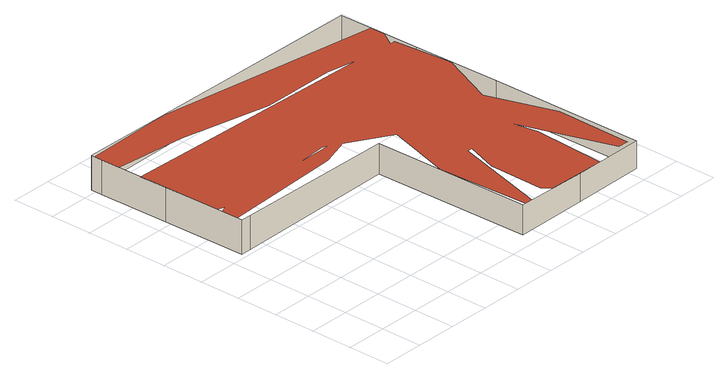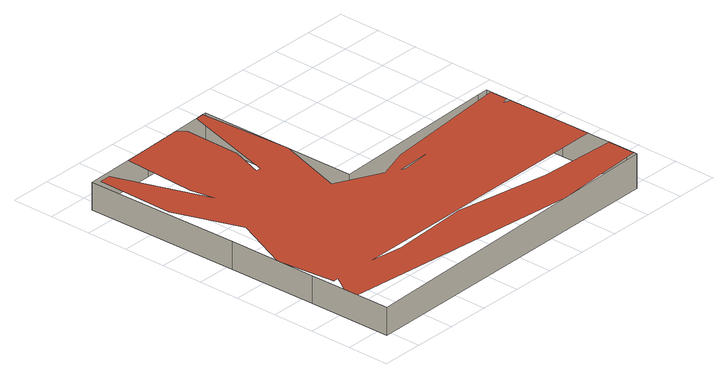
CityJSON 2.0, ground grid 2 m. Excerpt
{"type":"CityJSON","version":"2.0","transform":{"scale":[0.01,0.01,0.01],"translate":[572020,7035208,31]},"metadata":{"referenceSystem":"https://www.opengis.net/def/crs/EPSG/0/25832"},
"CityObjects":{
"building1":{"type":"Building","geometry":[{"type":"MultiSurface","lod":"2","boundaries":[[[0,1,2,3,4,5,6,7,8,9,10,11,12,13,14,15,16,17,18,19,20,21,22,23,24,25,26,27,28,29,30,31,32,33,34],[35,36,37]],[[38,39,40,41]],[[42,43,39,38]],[[44,45,43,42]],[[46,47,45,44]],[[48,49,47,46]],[[50,51,49,48]],[[52,53,51,50]],[[54,55,53,52]],[[56,57,55,54]],[[58,59,57,56]],[[60,61,59,58]],[[41,40,61,60]]],"semantics":{"surfaces":[{"type":"RoofSurface"},{"type":"WallSurface"}],"values":[0,1,1,1,1,1,1,1,1,1,1,1,1]}}]}
},
"vertices":[
[1606,1345,202],[1580,1345,202],[1628,1421,202],[1627,1491,202],[514,1629,224],[68,1606,233],[70,1478,233],[428,1451,225],[866,1367,217],[1231,1379,209],[1393,1355,206],[72,1362,232],[78,955,232],[115,944,231],[78,931,231],[80,849,231],[686,896,220],[832,941,217],[1038,833,212],[938,511,214],[963,73,213],[1001,74,212],[1130,532,210],[1154,533,210],[1101,380,210],[1099,115,210],[1132,76,209],[1424,80,203],[1442,431,204],[1421,550,204],[1570,107,201],[1621,105,200],[1624,474,200],[1517,795,203],[1634,1066,201],[769,974,218],[619,969,221],[753,982,218],[68,1622,72],[68,1622,233],[69,1570,233],[69,1570,72],[1625,1646,72],[1625,1646,202],[1631,1252,72],[1631,1252,202],[1638,829,72],[1638,829,203],[1650,84,72],[1650,84,200],[1300,78,72],[1300,78,203],[945,73,72],[945,73,213],[933,838,72],[933,838,212],[132,825,72],[132,825,231],[80,825,72],[80,825,231],[74,1227,72],[74,1227,232]
]}
